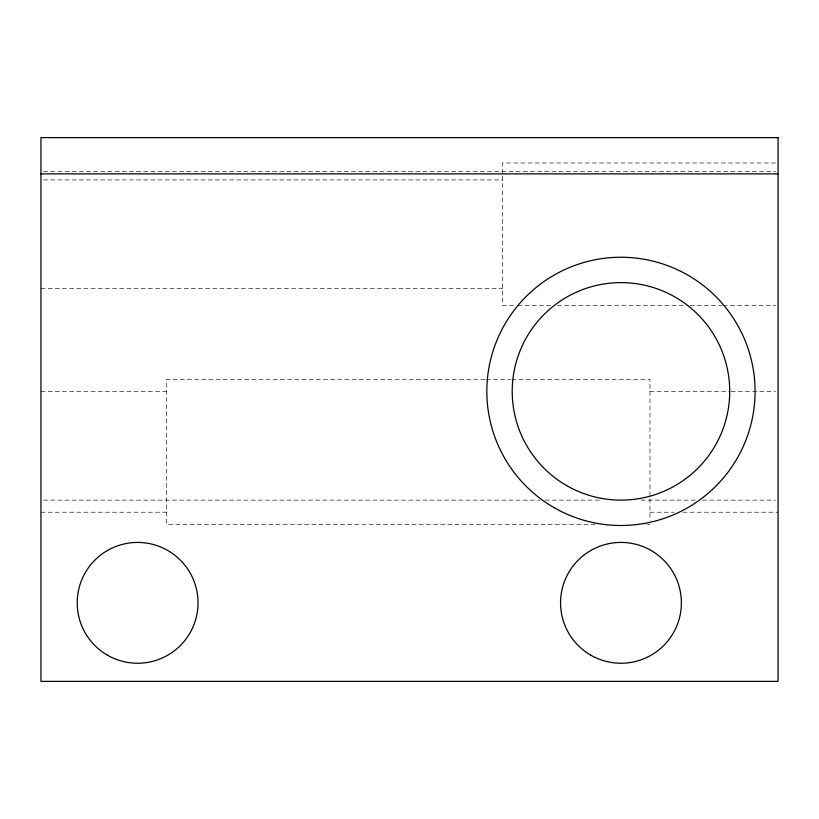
<?xml version="1.0" encoding="UTF-8"?>
<svg xmlns="http://www.w3.org/2000/svg" width="819" height="819" viewBox="0 0 819 819"><rect width="100%" height="100%" fill="white"/><g stroke="black" fill="none" stroke-linecap="round" stroke-linejoin="round"><path stroke-width="0.61" stroke-dasharray="4.09 3.07" d="M775.501 162.991L502.549 162.991L502.549 305.579L516.574 305.579M43.509 171.642L775.491 171.642M43.509 179.914L502.549 179.914M40.95 288.667L502.549 288.667M517.854 305.579L552.293 305.579M557.391 305.579L684.94 305.579M690.038 305.579L721.928 305.579M723.208 305.579L775.501 305.579M485.012 379.289L166.615 379.289L166.615 524.293L594.983 524.293M486.291 379.289L510.585 379.289M511.865 379.289L649.969 379.289L649.969 520.618M40.95 391.38L166.615 391.38M649.969 391.38L729.862 391.38M731.132 391.38L775.511 391.38M43.509 500.122L540.028 500.122M545.147 500.122L601.453 500.122M641.123 500.122L696.15 500.122M702.548 500.122L775.491 500.122M40.95 512.213L166.615 512.213M649.969 512.213L674.057 512.213M682.933 512.213L778.05 512.213M647.409 524.293L649.969 524.293"/><path stroke-width="1.23" d="M40.95 173.874L778.05 173.874M778.05 137.623L40.95 137.623L40.95 681.377L778.05 681.377L778.05 137.623M107.412 655.159A60.422 60.422 0 0 0 198.034 602.835A60.422 60.422 0 0 0 107.412 550.511A60.422 60.422 0 0 0 107.412 655.159M590.755 655.159A60.422 60.422 0 0 0 681.377 602.835A60.422 60.422 0 0 0 590.755 550.511A60.422 60.422 0 0 0 590.755 655.159M553.9 507.534A134.132 134.132 0 0 0 755.087 391.38A134.132 134.132 0 0 0 553.9 275.215A134.132 134.132 0 0 0 553.9 507.534M566.584 485.554A108.753 108.753 0 0 0 729.719 391.38A108.753 108.753 0 0 0 566.584 297.195A108.753 108.753 0 0 0 566.584 485.554"/></g></svg>
